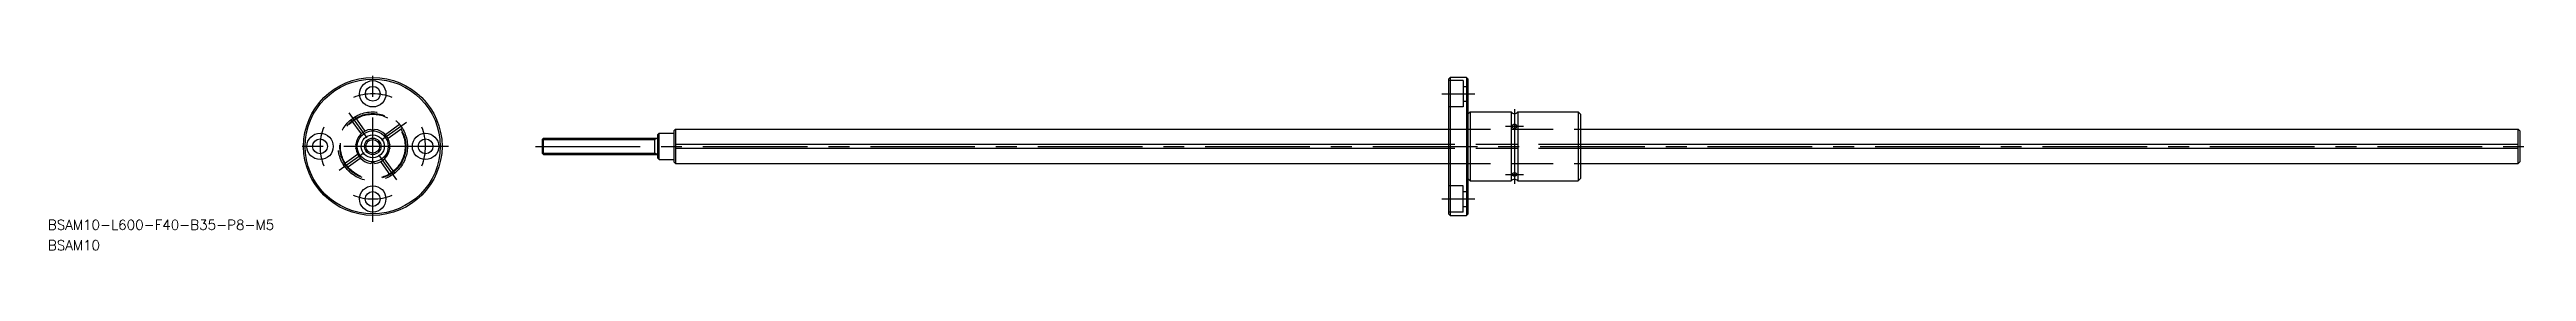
# Model space of a CAD drawing. Extents: x -98 to 653, y -32 to 23.
import ezdxf

# ---------------------------------------------------------------- set-up
doc = ezdxf.new("R2010")
doc.units = 0
doc.linetypes.add('CENTER', pattern=[50.8, 31.75, -6.35, 6.35, -6.35])
doc.linetypes.add('DASHED', pattern=[19.05, 12.7, -6.35])
doc.layers.get('0').update_dxf_attribs({"linetype": 'CONTINUOUS'})
doc.layers.add('CENTER', color=1, linetype='CENTER')
doc.styles.get("Standard").update_dxf_attribs({"font": 'txt.shx', "height": 3, "bigfont": 'bigfont.shx'})

msp = doc.modelspace()

# ---------------------------------------------------------------- linework, layer by layer
at = {"color": 7, "linetype": 'CONTINUOUS'}
for p, q in [((326.85, 21), (326.35, 20.5)), ((326.35, 20.5), (326.35, -20.5)), ((326.85, 21), (326.85, -21)), ((331.85, 21), (326.85, 21)), ((331.85, 21), (331.85, -21)), ((331.85, 21), (332.35, 20.5)), ((332.35, -20.5), (332.35, 20.5)), ((332.35, 9.9), (332.95, 10.5)), ((332.95, 10.5), (332.95, -10.5)), ((332.95, 10.5), (345.35, 10.5)), ((345.35, 10.5), (345.35, -10.5)), ((347.35, 10.5), (347.35, -10.5)), ((347.35, 10.5), (365.65, 10.5)), ((365.65, 10.5), (365.65, -10.5)), ((365.65, 10.5), (366.35, 9.8)), ((366.35, 9.8), (366.35, -9.8)), ((51.35, 2.07), (51.79, 2.5)), ((51.35, 2.07), (51.35, -2.07)), ((51.79, -2.5), (51.78, 2.49)), ((51.79, 2.5), (86.35, 2.5)), ((85.6, -2.5), (85.6, 2.5)), ((86.85, 4), (86.35, 3.5)), ((86.35, 3.5), (86.35, -3.5)), ((86.85, 4), (91.35, 4)), ((86.85, -4), (86.85, 4)), ((91.85, 5.2), (91.35, 4.7)), ((91.35, 4.7), (91.35, -4.7)), ((91.85, 5.2), (326.35, 5.2)), ((91.85, 5.2), (91.85, -5.2)), ((326.35, 0.6), (91.85, 0.6)), ((366.35, 5.2), (650.85, 5.2)), ((650.85, 0.6), (366.35, 0.6)), ((650.85, 5.2), (651.35, 4.7)), ((650.85, -5.2), (650.85, 5.2)), ((651.35, 4.7), (651.35, -4.7)), ((51.35, -2.07), (51.79, -2.5)), ((51.79, -2.5), (86.35, -2.5)), ((86.35, -3.5), (86.85, -4)), ((86.85, -4), (91.35, -4)), ((91.35, -4.7), (91.85, -5.2)), ((326.35, -0.6), (91.85, -0.6)), ((91.85, -5.2), (326.35, -5.2)), ((650.85, -0.6), (366.35, -0.6)), ((366.35, -5.2), (650.85, -5.2)), ((651.35, -4.7), (650.85, -5.2)), ((332.95, -10.5), (332.35, -9.9)), ((332.95, -10.5), (345.35, -10.5)), ((347.35, -10.5), (365.65, -10.5)), ((365.65, -10.5), (366.35, -9.8)), ((326.35, -20.5), (326.85, -21)), ((326.85, -21), (331.85, -21)), ((332.35, -20.5), (331.85, -21))]:
    msp.add_line(p, q, dxfattribs=at)
at = {"color": 3, "linetype": 'DASHED'}
for p, q in [((330.75, 20), (326.35, 20)), ((330.75, 20), (330.75, 12)), ((330.75, 18.25), (332.35, 18.25)), ((-6.64, 8.12), (-3.53, 3.8)), ((-5.47, 8.95), (-2.39, 4.61)), ((330.75, 12), (326.35, 12)), ((330.75, 13.75), (332.35, 13.75)), ((8.14, 6.66), (3.82, 3.55)), ((8.97, 5.49), (4.63, 2.41)), ((326.35, 5.2), (366.35, 5.2)), ((366.35, 0.6), (326.35, 0.6)), ((-8.93, -5.49), (-4.59, -2.41)), ((-8.1, -6.66), (-3.77, -3.55)), ((5.52, -8.95), (2.43, -4.61)), ((6.68, -8.12), (3.58, -3.8)), ((366.35, -0.6), (326.35, -0.6)), ((326.35, -5.2), (366.35, -5.2)), ((330.75, -12), (326.35, -12)), ((330.75, -20), (330.75, -12)), ((330.75, -13.75), (332.35, -13.75)), ((330.75, -20), (326.35, -20)), ((330.75, -18.25), (332.35, -18.25))]:
    msp.add_line(p, q, dxfattribs=at)
at = {"color": 3, "linetype": 'CONTINUOUS'}
for p, q in [((51.35, 2.07), (85.6, 2.07)), ((86.35, 2.5), (85.6, 2.07)), ((51.35, -2.07), (85.6, -2.07)), ((86.35, -2.5), (85.6, -2.07))]:
    msp.add_line(p, q, dxfattribs=at)
at = {"color": 7, "linetype": 'CONTINUOUS'}
for points in [[(345.61, 6.08, 0), (345.61, 6.06, 0), (345.61, 6.03, 0), (345.61, 6, 0), (345.62, 5.97, 0), (345.63, 5.94, 0), (345.64, 5.92, 0), (345.65, 5.89, 0), (345.66, 5.86, 0), (345.68, 5.84, 0), (345.69, 5.81, 0), (345.71, 5.79, 0), (345.73, 5.76, 0), (345.75, 5.74, 0), (345.77, 5.72, 0), (345.8, 5.7, 0), (345.82, 5.68, 0), (345.85, 5.66, 0), (345.88, 5.64, 0), (345.91, 5.62, 0), (345.94, 5.61, 0), (345.97, 5.59, 0), (346, 5.58, 0), (346.03, 5.56, 0), (346.07, 5.55, 0), (346.1, 5.54, 0), (346.14, 5.53, 0), (346.17, 5.53, 0), (346.21, 5.52, 0), (346.25, 5.51, 0), (346.28, 5.51, 0), (346.32, 5.51, 0), (346.35, 5.51, 0), (346.39, 5.51, 0), (346.43, 5.51, 0), (346.46, 5.51, 0), (346.5, 5.52, 0), (346.54, 5.53, 0), (346.57, 5.53, 0), (346.61, 5.54, 0), (346.64, 5.55, 0), (346.68, 5.56, 0), (346.71, 5.58, 0), (346.74, 5.59, 0), (346.77, 5.61, 0), (346.8, 5.62, 0), (346.83, 5.64, 0), (346.86, 5.66, 0), (346.88, 5.68, 0), (346.91, 5.7, 0), (346.94, 5.72, 0), (346.96, 5.74, 0), (346.98, 5.76, 0), (347, 5.79, 0), (347.02, 5.81, 0), (347.03, 5.84, 0), (347.05, 5.86, 0), (347.06, 5.89, 0), (347.07, 5.92, 0), (347.08, 5.94, 0), (347.09, 5.97, 0), (347.1, 6, 0), (347.1, 6.03, 0), (347.1, 6.06, 0), (347.11, 6.08, 0), (347.1, 6.11, 0), (347.1, 6.14, 0), (347.1, 6.17, 0), (347.09, 6.2, 0), (347.08, 6.22, 0), (347.07, 6.25, 0), (347.06, 6.28, 0), (347.05, 6.31, 0), (347.03, 6.33, 0), (347.02, 6.36, 0), (347, 6.38, 0), (346.98, 6.41, 0), (346.96, 6.43, 0), (346.94, 6.45, 0), (346.91, 6.47, 0), (346.88, 6.49, 0), (346.86, 6.51, 0), (346.83, 6.53, 0), (346.8, 6.55, 0), (346.77, 6.56, 0), (346.74, 6.58, 0), (346.71, 6.59, 0), (346.68, 6.61, 0), (346.64, 6.62, 0), (346.61, 6.63, 0), (346.57, 6.64, 0), (346.54, 6.64, 0), (346.5, 6.65, 0), (346.46, 6.65, 0), (346.43, 6.66, 0), (346.39, 6.66, 0), (346.35, 6.66, 0), (346.32, 6.66, 0), (346.28, 6.66, 0), (346.25, 6.65, 0), (346.21, 6.65, 0), (346.17, 6.64, 0), (346.14, 6.64, 0), (346.1, 6.63, 0), (346.07, 6.62, 0), (346.03, 6.61, 0), (346, 6.59, 0), (345.97, 6.58, 0), (345.94, 6.56, 0), (345.91, 6.55, 0), (345.88, 6.53, 0), (345.85, 6.51, 0), (345.82, 6.49, 0), (345.8, 6.47, 0), (345.77, 6.45, 0), (345.75, 6.43, 0), (345.73, 6.41, 0), (345.71, 6.38, 0), (345.69, 6.36, 0), (345.68, 6.33, 0), (345.66, 6.31, 0), (345.65, 6.28, 0), (345.64, 6.25, 0), (345.63, 6.22, 0), (345.62, 6.2, 0), (345.61, 6.17, 0), (345.61, 6.14, 0), (345.61, 6.11, 0), (345.61, 6.08, 0)], [(345.61, -8.53, 0), (345.61, -8.55, 0), (345.61, -8.57, 0), (345.61, -8.59, 0), (345.62, -8.61, 0), (345.63, -8.63, 0), (345.64, -8.65, 0), (345.65, -8.67, 0), (345.66, -8.69, 0), (345.68, -8.71, 0), (345.69, -8.73, 0), (345.71, -8.75, 0), (345.73, -8.76, 0), (345.75, -8.78, 0), (345.77, -8.8, 0), (345.8, -8.81, 0), (345.82, -8.83, 0), (345.85, -8.84, 0), (345.88, -8.85, 0), (345.91, -8.87, 0), (345.94, -8.88, 0), (345.97, -8.89, 0), (346, -8.9, 0), (346.03, -8.91, 0), (346.07, -8.92, 0), (346.1, -8.92, 0), (346.14, -8.93, 0), (346.17, -8.93, 0), (346.21, -8.94, 0), (346.25, -8.94, 0), (346.28, -8.95, 0), (346.32, -8.95, 0), (346.35, -8.95, 0), (346.39, -8.95, 0), (346.43, -8.95, 0), (346.46, -8.94, 0), (346.5, -8.94, 0), (346.54, -8.93, 0), (346.57, -8.93, 0), (346.61, -8.92, 0), (346.64, -8.92, 0), (346.68, -8.91, 0), (346.71, -8.9, 0), (346.74, -8.89, 0), (346.77, -8.88, 0), (346.8, -8.87, 0), (346.83, -8.85, 0), (346.86, -8.84, 0), (346.88, -8.83, 0), (346.91, -8.81, 0), (346.94, -8.8, 0), (346.96, -8.78, 0), (346.98, -8.76, 0), (347, -8.75, 0), (347.02, -8.73, 0), (347.03, -8.71, 0), (347.05, -8.69, 0), (347.06, -8.67, 0), (347.07, -8.65, 0), (347.08, -8.63, 0), (347.09, -8.61, 0), (347.1, -8.59, 0), (347.1, -8.57, 0), (347.1, -8.55, 0), (347.11, -8.53, 0), (347.1, -8.51, 0), (347.1, -8.49, 0), (347.1, -8.47, 0), (347.09, -8.45, 0), (347.08, -8.43, 0), (347.07, -8.41, 0), (347.06, -8.39, 0), (347.05, -8.37, 0), (347.03, -8.35, 0), (347.02, -8.34, 0), (347, -8.32, 0), (346.98, -8.3, 0), (346.96, -8.28, 0), (346.94, -8.27, 0), (346.91, -8.25, 0), (346.88, -8.24, 0), (346.86, -8.22, 0), (346.83, -8.21, 0), (346.8, -8.2, 0), (346.77, -8.19, 0), (346.74, -8.18, 0), (346.71, -8.17, 0), (346.68, -8.16, 0), (346.64, -8.15, 0), (346.61, -8.14, 0), (346.57, -8.13, 0), (346.54, -8.13, 0), (346.5, -8.12, 0), (346.46, -8.12, 0), (346.43, -8.12, 0), (346.39, -8.12, 0), (346.35, -8.12, 0), (346.32, -8.12, 0), (346.28, -8.12, 0), (346.25, -8.12, 0), (346.21, -8.12, 0), (346.17, -8.13, 0), (346.14, -8.13, 0), (346.1, -8.14, 0), (346.07, -8.15, 0), (346.03, -8.16, 0), (346, -8.17, 0), (345.97, -8.18, 0), (345.94, -8.19, 0), (345.91, -8.2, 0), (345.88, -8.21, 0), (345.85, -8.22, 0), (345.82, -8.24, 0), (345.8, -8.25, 0), (345.77, -8.27, 0), (345.75, -8.28, 0), (345.73, -8.3, 0), (345.71, -8.32, 0), (345.69, -8.34, 0), (345.68, -8.35, 0), (345.66, -8.37, 0), (345.65, -8.39, 0), (345.64, -8.41, 0), (345.63, -8.43, 0), (345.62, -8.45, 0), (345.61, -8.47, 0), (345.61, -8.49, 0), (345.61, -8.51, 0), (345.61, -8.53, 0)]]:
    msp.add_polyline3d(points, dxfattribs=at)
for centre, radius in [((0.02, 0), 21), ((0, 0), 20.5), ((0.02, 16), 4), ((0.02, 16), 2.25), ((-15.98, 0), 4), ((-15.98, 0), 2.25), ((0, 0), 4.7), ((0, 0), 3.5), ((0, 0), 2.5), ((16.02, 0), 4), ((16.02, 0), 2.25), ((0, -16), 4), ((0, -16), 2.25)]:
    msp.add_circle(centre, radius, dxfattribs=at)
at = {"color": 3, "linetype": 'DASHED'}
for centre, radius in [((0.02, 0), 10.5), ((0.02, 0), 10), ((0, 0), 9.8)]:
    msp.add_circle(centre, radius, dxfattribs=at)
at = {"color": 3, "linetype": 'CONTINUOUS'}
msp.add_circle((0, 0), 2.07, dxfattribs=at)
at = {"color": 7, "linetype": 'CONTINUOUS'}
for centre, radius, start, end in [((346.35, 11.25), 1.25, 216.8699, 323.1301), ((0.02, 0), 5.2, 96.67213, 173.32787), ((-6.17, 0), 1.19, 329.48856, 30.51144), ((0.02, 6.19), 1.19, 239.48856, 300.51144), ((0.02, 0), 5, 89.99999781560032, 90.00000077809985), ((0.02, 0), 5.2, 6.67213, 83.32787), ((6.21, 0), 1.19, 149.48856, 210.51144), ((0.02, 0), 5.2, 186.67213, 263.32787), ((0.02, -6.19), 1.19, 59.48856, 120.51144), ((0.02, 0), 5.2, 276.67213, 353.32787), ((346.35, -11.25), 1.25, 36.8699, 143.1301)]:
    msp.add_arc(centre, radius, start, end, dxfattribs=at)
at = {"layer": 'CENTER', "color": 1, "linetype": 'CENTER'}
for p, q in [((0, -23), (0, 23)), ((324.35, 16), (334.35, 16)), ((-7.22, 10.19), (-1.83, 2.61)), ((346.35, 11.34), (346.35, -11.39)), ((23.02, 0), (-22.98, 0)), ((10.21, 7.24), (2.63, 1.85)), ((49.35, 0), (653.35, 0)), ((349.1, 6.08), (343.6, 6.08)), ((-10.17, -7.24), (-2.59, -1.85)), ((7.26, -10.19), (1.87, -2.61)), ((343.61, -8.56), (349.1, -8.56)), ((324.35, -16), (334.35, -16))]:
    msp.add_line(p, q, dxfattribs=at)
for start, end in [(68.38615, 111.61385), (158.38615, 201.61385), (338.38615, 21.61385), (248.30944, 291.53713)]:
    msp.add_arc((0.02, 0), 16, start, end, dxfattribs=at)

# ---------------------------------------------------------------- texts
at = {"color": 7, "linetype": 'CONTINUOUS'}
for s, p in [('BSAM10-L600-F40-B35-P8-M5', (-98.56, -25.37)), ('BSAM10', (-98.56, -31.59))]:
    msp.add_text(s, height=3, dxfattribs=at).set_placement(p)

doc.saveas('drawing.dxf')
